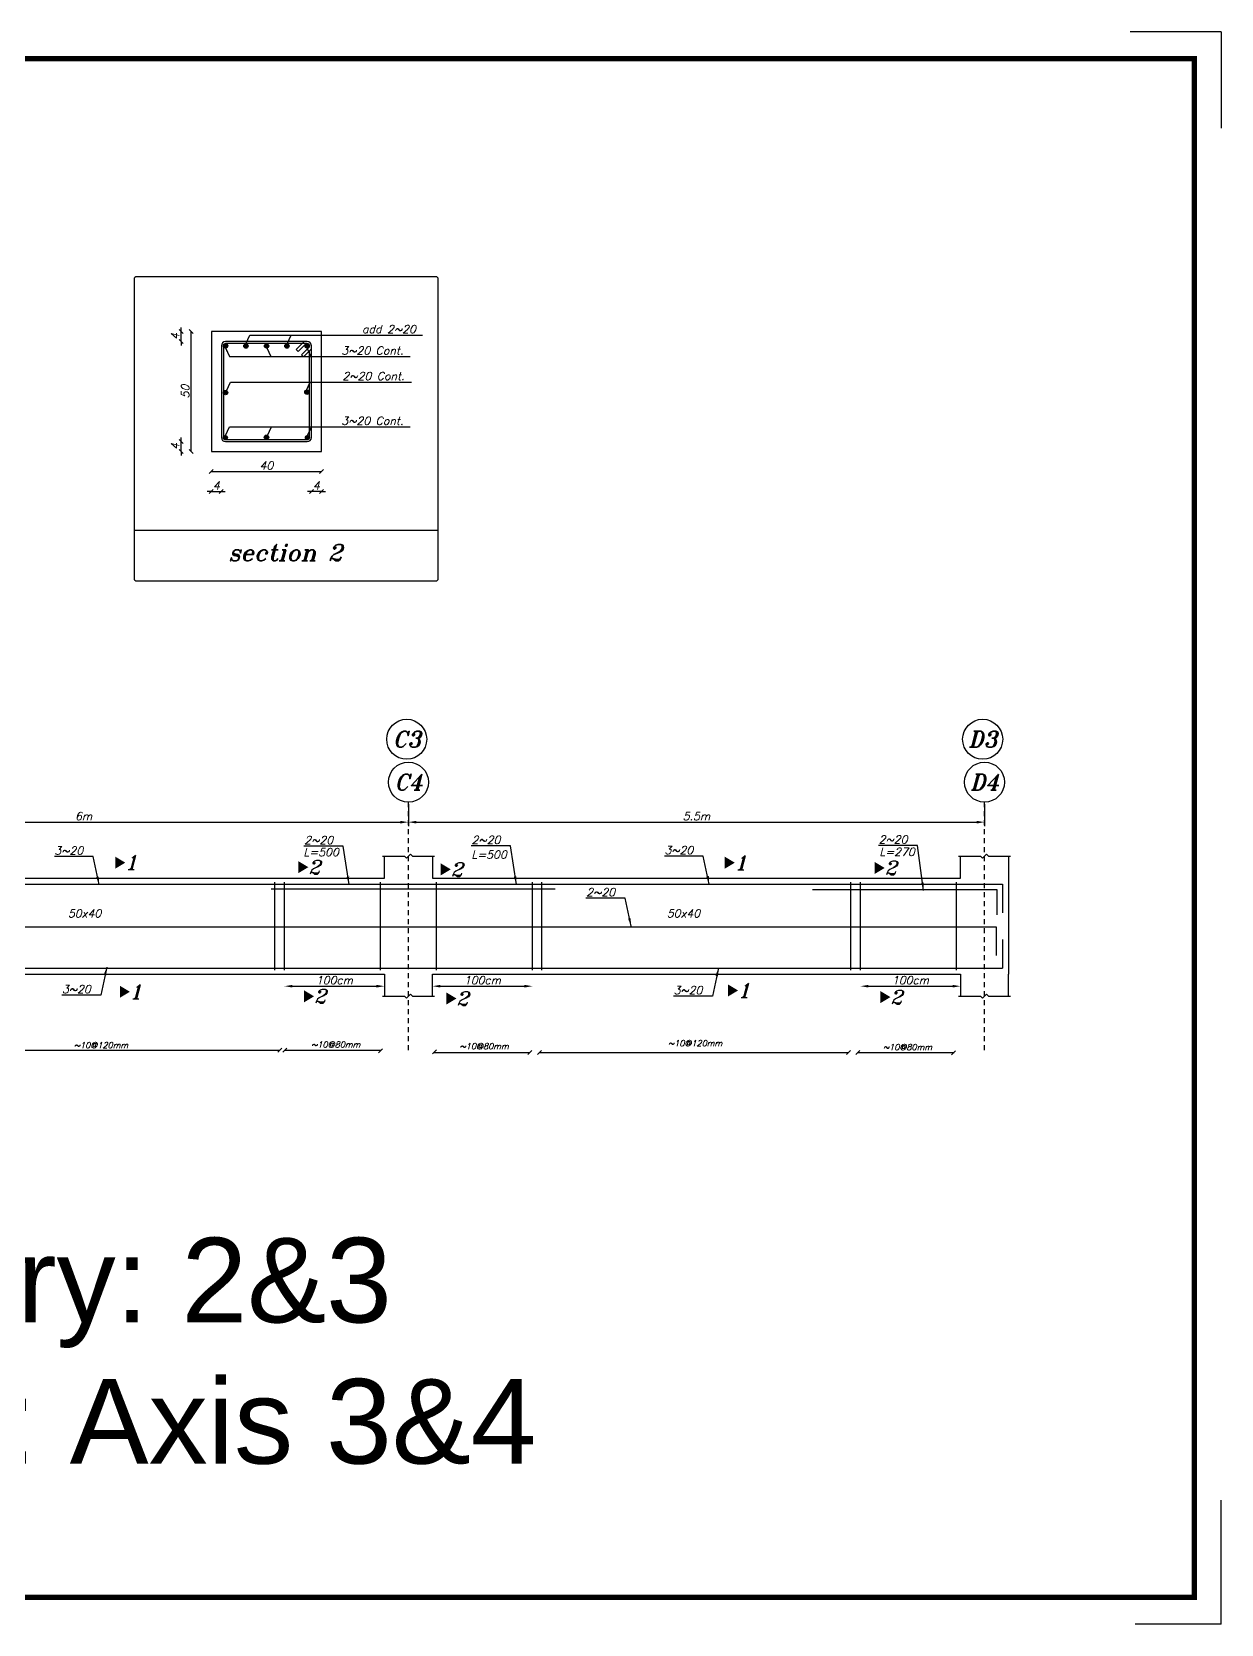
# Model space of a CAD drawing. Header units: inches. Extents: x -1152 to 1352, y 183 to 608.
# Drawn here: x 683.34 to 713.07, y 232.89 to 272.69 of the extents above; entities that cross this region are included whole.
import ezdxf
from ezdxf.enums import TextEntityAlignment as Align

# ---------------------------------------------------------------- set-up
doc = ezdxf.new("R2010")
doc.units = ezdxf.units.IN
doc.header["$MEASUREMENT"] = 0
doc.linetypes.add('HIDDEN2', pattern=[0.1875, 0.125, -0.0625])
doc.layers.add('Layer4', color=252, linetype='Continuous', lineweight=25)
doc.layers.add('SAZE_DRAWINGS', color=7, linetype='Continuous')
doc.styles.add('SAZE_STYLE', font='romancp.shx', dxfattribs={"oblique": 15})
doc.styles.add('SAZE_STYLE1', font='romant.shx', dxfattribs={"oblique": 15})
doc.styles.get("Standard").update_dxf_attribs({"font": 'arial.ttf'})
doc.dimstyles.new('SAZE_DIM_STYLE', dxfattribs={"dimtxt": 0.2, "dimasz": 0.2, "dimexe": 0.1, "dimexo": 0.05, "dimgap": 0.05, "dimtad": 0, "dimzin": 0, "dimdsep": 46, "dimtxsty": 'SAZE_STYLE', "dimcen": 0.09, "dimclrd": 2, "dimclre": 2, "dimclrt": 3, "dimadec": 0, "dimazin": 0, "dimtfac": 1, "dimtdec": 4, "dimtix": 1, "dimtmove": 1, "dimatfit": 3, "dimfxl": 1, "dimtolj": 1, "dimtzin": 0, "dimarcsym": 0})

# ---------------------------------------------------------------- blocks, each defined once
blk = doc.blocks.new('*D191')
at = {"layer": 'DEFPOINTS', "color": 0, "transparency": 16777216}
for p in [(676.511, 253.437), (692.751, 253.437), (692.751, 252.937)]:
    blk.add_point(p, dxfattribs=at)
at = {"layer": 'SAZE_DRAWINGS', "color": 2, "lineweight": -2, "transparency": 16777216}
for p, q in [((676.511, 253.387), (676.511, 252.837)), ((692.751, 253.387), (692.751, 252.837)), ((676.711, 252.937), (692.551, 252.937))]:
    blk.add_line(p, q, dxfattribs=at)
at = {"layer": 'SAZE_DRAWINGS', "color": 2, "transparency": 16777216}
for points in [[(676.711, 252.97), (676.711, 252.903), (676.511, 252.937)], [(692.551, 252.97), (692.551, 252.903), (692.751, 252.937)]]:
    blk.add_solid(points, dxfattribs=at)
at = {"layer": 'SAZE_DRAWINGS', "color": 3, "transparency": 16777216, "insert": (684.631, 253.087), "char_height": 0.2, "attachment_point": 5, "style": 'SAZE_STYLE'}
blk.add_mtext('\\A1;6m', dxfattribs=at)
blk = doc.blocks.new('*D192')
at = {"layer": 'DEFPOINTS', "color": 0, "transparency": 16777216}
for p in [(692.751, 253.437), (707.151, 253.437), (707.151, 252.937)]:
    blk.add_point(p, dxfattribs=at)
at = {"layer": 'SAZE_DRAWINGS', "color": 2, "lineweight": -2, "transparency": 16777216}
for p, q in [((692.751, 253.387), (692.751, 252.837)), ((707.151, 253.387), (707.151, 252.837)), ((692.951, 252.937), (706.951, 252.937))]:
    blk.add_line(p, q, dxfattribs=at)
at = {"layer": 'SAZE_DRAWINGS', "color": 2, "transparency": 16777216}
for points in [[(692.951, 252.97), (692.951, 252.903), (692.751, 252.937)], [(706.951, 252.97), (706.951, 252.903), (707.151, 252.937)]]:
    blk.add_solid(points, dxfattribs=at)
at = {"layer": 'SAZE_DRAWINGS', "color": 3, "transparency": 16777216, "insert": (699.951, 253.087), "char_height": 0.2, "attachment_point": 5, "style": 'SAZE_STYLE'}
blk.add_mtext('\\A1;5.5m', dxfattribs=at)
blk = doc.blocks.new('*D194')
at = {"layer": 'DEFPOINTS', "color": 0, "transparency": 16777216}
for p in [(689.651, 248.837), (692.151, 248.837), (692.151, 248.837)]:
    blk.add_point(p, dxfattribs=at)
at = {"layer": 'SAZE_DRAWINGS', "color": 2, "lineweight": -2, "transparency": 16777216}
blk.add_line((689.851, 248.837), (691.951, 248.837), dxfattribs=at)
at = {"layer": 'SAZE_DRAWINGS', "color": 2, "transparency": 16777216}
for points in [[(689.851, 248.87), (689.851, 248.803), (689.651, 248.837)], [(691.951, 248.87), (691.951, 248.803), (692.151, 248.837)]]:
    blk.add_solid(points, dxfattribs=at)
at = {"layer": 'SAZE_DRAWINGS', "color": 3, "transparency": 16777216, "insert": (690.901, 248.987), "char_height": 0.2, "attachment_point": 5, "style": 'SAZE_STYLE'}
blk.add_mtext('\\A1;100cm', dxfattribs=at)
blk = doc.blocks.new('*D195')
at = {"layer": 'DEFPOINTS', "color": 0, "transparency": 16777216}
for p in [(693.351, 248.837), (695.851, 248.837), (695.851, 248.837)]:
    blk.add_point(p, dxfattribs=at)
at = {"layer": 'SAZE_DRAWINGS', "color": 2, "lineweight": -2, "transparency": 16777216}
blk.add_line((693.551, 248.837), (695.651, 248.837), dxfattribs=at)
at = {"layer": 'SAZE_DRAWINGS', "color": 2, "transparency": 16777216}
for points in [[(693.551, 248.87), (693.551, 248.803), (693.351, 248.837)], [(695.651, 248.87), (695.651, 248.803), (695.851, 248.837)]]:
    blk.add_solid(points, dxfattribs=at)
at = {"layer": 'SAZE_DRAWINGS', "color": 3, "transparency": 16777216, "insert": (694.601, 248.987), "char_height": 0.2, "attachment_point": 5, "style": 'SAZE_STYLE'}
blk.add_mtext('\\A1;100cm', dxfattribs=at)
blk = doc.blocks.new('*D196')
at = {"layer": 'DEFPOINTS', "color": 0, "transparency": 16777216}
for p in [(704.051, 248.837), (706.551, 248.837), (706.551, 248.837)]:
    blk.add_point(p, dxfattribs=at)
at = {"layer": 'SAZE_DRAWINGS', "color": 2, "lineweight": -2, "transparency": 16777216}
blk.add_line((704.251, 248.837), (706.351, 248.837), dxfattribs=at)
at = {"layer": 'SAZE_DRAWINGS', "color": 2, "transparency": 16777216}
for points in [[(704.251, 248.87), (704.251, 248.803), (704.051, 248.837)], [(706.351, 248.87), (706.351, 248.803), (706.551, 248.837)]]:
    blk.add_solid(points, dxfattribs=at)
at = {"layer": 'SAZE_DRAWINGS', "color": 3, "transparency": 16777216, "insert": (705.301, 248.987), "char_height": 0.2, "attachment_point": 5, "style": 'SAZE_STYLE'}
blk.add_mtext('\\A1;100cm', dxfattribs=at)
blk = doc.blocks.new('SAZE-CIR-COL')
at = {"layer": 'SAZE_DRAWINGS'}
h = blk.add_hatch(color=0, dxfattribs=at)
h.dxf.hatch_style = 1
h.paths.add_polyline_path([(0.5, 0, 1), (-0.5, 0, 1)])
at = {"layer": 'SAZE_DRAWINGS', "color": 0}
blk.add_circle((0, 0), 0.5, dxfattribs=at)
blk = doc.blocks.new('_Oblique')
at = {"color": 0, "linetype": 'ByBlock', "lineweight": -2}
blk.add_line((-0.5, -0.5), (0.5, 0.5), dxfattribs=at)
blk = doc.blocks.new('*D199')
at = {"layer": 'DEFPOINTS', "color": 0, "transparency": 16777216}
for p in [(687.824, 261.2), (688.074, 261.2), (688.074, 261.2)]:
    blk.add_point(p, dxfattribs=at)
at = {"layer": 'SAZE_DRAWINGS', "color": 2, "lineweight": -2, "transparency": 16777216}
for p, q in [((687.824, 261.2), (687.724, 261.2)), ((687.824, 261.2), (688.074, 261.2)), ((688.074, 261.2), (688.174, 261.2))]:
    blk.add_line(p, q, dxfattribs=at)
at = {"layer": 'SAZE_DRAWINGS', "color": 2, "lineweight": -2, "transparency": 16777216, "xscale": 0.1, "yscale": 0.1, "zscale": 0.1}
blk.add_blockref('_Oblique', (687.824, 261.2), dxfattribs=at)
at = {"layer": 'SAZE_DRAWINGS', "color": 2, "lineweight": -2, "transparency": 16777216, "xscale": 0.1, "yscale": 0.1, "zscale": 0.1, "rotation": 180}
blk.add_blockref('_Oblique', (688.074, 261.2), dxfattribs=at)
at = {"layer": 'SAZE_DRAWINGS', "color": 3, "transparency": 16777216, "insert": (687.949, 261.35), "char_height": 0.2, "attachment_point": 5, "style": 'SAZE_STYLE'}
blk.add_mtext('\\A1;4', dxfattribs=at)
blk = doc.blocks.new('*D200')
at = {"layer": 'DEFPOINTS', "color": 0, "transparency": 16777216}
for p in [(687.824, 261.7), (690.574, 261.7), (690.574, 261.7)]:
    blk.add_point(p, dxfattribs=at)
at = {"layer": 'SAZE_DRAWINGS', "color": 2, "lineweight": -2, "transparency": 16777216}
blk.add_line((687.824, 261.7), (690.574, 261.7), dxfattribs=at)
at = {"layer": 'SAZE_DRAWINGS', "color": 2, "lineweight": -2, "transparency": 16777216, "xscale": 0.1, "yscale": 0.1, "zscale": 0.1, "rotation": 180}
blk.add_blockref('_Oblique', (687.824, 261.7), dxfattribs=at)
at = {"layer": 'SAZE_DRAWINGS', "color": 2, "lineweight": -2, "transparency": 16777216, "xscale": 0.1, "yscale": 0.1, "zscale": 0.1}
blk.add_blockref('_Oblique', (690.574, 261.7), dxfattribs=at)
at = {"layer": 'SAZE_DRAWINGS', "color": 3, "transparency": 16777216, "insert": (689.199, 261.85), "char_height": 0.2, "attachment_point": 5, "style": 'SAZE_STYLE'}
blk.add_mtext('\\A1;40', dxfattribs=at)
blk = doc.blocks.new('*D201')
at = {"layer": 'DEFPOINTS', "color": 0, "transparency": 16777216}
for p in [(690.324, 261.2), (690.324, 261.2), (690.574, 261.2)]:
    blk.add_point(p, dxfattribs=at)
at = {"layer": 'SAZE_DRAWINGS', "color": 2, "lineweight": -2, "transparency": 16777216}
for p, q in [((690.324, 261.2), (690.224, 261.2)), ((690.574, 261.2), (690.324, 261.2)), ((690.574, 261.2), (690.674, 261.2))]:
    blk.add_line(p, q, dxfattribs=at)
at = {"layer": 'SAZE_DRAWINGS', "color": 2, "lineweight": -2, "transparency": 16777216, "xscale": 0.1, "yscale": 0.1, "zscale": 0.1}
blk.add_blockref('_Oblique', (690.324, 261.2), dxfattribs=at)
at = {"layer": 'SAZE_DRAWINGS', "color": 2, "lineweight": -2, "transparency": 16777216, "xscale": 0.1, "yscale": 0.1, "zscale": 0.1, "rotation": 180}
blk.add_blockref('_Oblique', (690.574, 261.2), dxfattribs=at)
at = {"layer": 'SAZE_DRAWINGS', "color": 3, "transparency": 16777216, "insert": (690.449, 261.35), "char_height": 0.2, "attachment_point": 5, "style": 'SAZE_STYLE'}
blk.add_mtext('\\A1;4', dxfattribs=at)
blk = doc.blocks.new('*D202')
at = {"layer": 'DEFPOINTS', "color": 0, "transparency": 16777216}
for p in [(687.074, 262.45), (687.074, 262.45), (687.074, 262.2)]:
    blk.add_point(p, dxfattribs=at)
at = {"layer": 'SAZE_DRAWINGS', "color": 2, "lineweight": -2, "transparency": 16777216}
for p, q in [((687.074, 262.45), (687.074, 262.55)), ((687.074, 262.2), (687.074, 262.45)), ((687.074, 262.2), (687.074, 262.1))]:
    blk.add_line(p, q, dxfattribs=at)
at = {"layer": 'SAZE_DRAWINGS', "color": 2, "lineweight": -2, "transparency": 16777216, "xscale": 0.1, "yscale": 0.1, "zscale": 0.1}
for p, rotation in [((687.074, 262.45), 270), ((687.074, 262.2), 90)]:
    blk.add_blockref('_Oblique', p, dxfattribs=dict(at, rotation=rotation))
at = {"layer": 'SAZE_DRAWINGS', "color": 3, "transparency": 16777216, "insert": (686.924, 262.325), "char_height": 0.2, "attachment_point": 5, "rotation": 90, "style": 'SAZE_STYLE'}
blk.add_mtext('\\A1;4', dxfattribs=at)
blk = doc.blocks.new('*D203')
at = {"layer": 'DEFPOINTS', "color": 0, "transparency": 16777216}
for p in [(687.324, 265.2), (687.324, 265.2), (687.324, 262.2)]:
    blk.add_point(p, dxfattribs=at)
at = {"layer": 'SAZE_DRAWINGS', "color": 2, "lineweight": -2, "transparency": 16777216}
blk.add_line((687.324, 262.2), (687.324, 265.2), dxfattribs=at)
at = {"layer": 'SAZE_DRAWINGS', "color": 2, "lineweight": -2, "transparency": 16777216, "xscale": 0.1, "yscale": 0.1, "zscale": 0.1}
for p, rotation in [((687.324, 265.2), 90), ((687.324, 262.2), 270)]:
    blk.add_blockref('_Oblique', p, dxfattribs=dict(at, rotation=rotation))
at = {"layer": 'SAZE_DRAWINGS', "color": 3, "transparency": 16777216, "insert": (687.174, 263.7), "char_height": 0.2, "attachment_point": 5, "rotation": 90, "style": 'SAZE_STYLE'}
blk.add_mtext('\\A1;50', dxfattribs=at)
blk = doc.blocks.new('*D204')
at = {"layer": 'DEFPOINTS', "color": 0, "transparency": 16777216}
for p in [(687.074, 265.2), (687.074, 265.2), (687.074, 264.95)]:
    blk.add_point(p, dxfattribs=at)
at = {"layer": 'SAZE_DRAWINGS', "color": 2, "lineweight": -2, "transparency": 16777216}
for p, q in [((687.074, 265.2), (687.074, 265.3)), ((687.074, 264.95), (687.074, 265.2)), ((687.074, 264.95), (687.074, 264.85))]:
    blk.add_line(p, q, dxfattribs=at)
at = {"layer": 'SAZE_DRAWINGS', "color": 2, "lineweight": -2, "transparency": 16777216, "xscale": 0.1, "yscale": 0.1, "zscale": 0.1}
for p, rotation in [((687.074, 265.2), 270), ((687.074, 264.95), 90)]:
    blk.add_blockref('_Oblique', p, dxfattribs=dict(at, rotation=rotation))
at = {"layer": 'SAZE_DRAWINGS', "color": 3, "transparency": 16777216, "insert": (686.924, 265.075), "char_height": 0.2, "attachment_point": 5, "rotation": 90, "style": 'SAZE_STYLE'}
blk.add_mtext('\\A1;4', dxfattribs=at)

msp = doc.modelspace()

# ---------------------------------------------------------------- linework, layer by layer
at = {"color": 6}
for p, q in [((707.60319, 251.38666), (707.60319, 250.66863)), ((707.44098, 250.32404), (707.44098, 249.60601)), ((707.60319, 250.00469), (707.60319, 249.28666))]:
    msp.add_line(p, q, dxfattribs=at)
at = {"layer": 'Layer4'}
for p, q in [((713.0664, 272.69218), (710.79082, 272.69218)), ((713.0664, 272.69218), (713.0664, 270.28164)), ((713.0664, 232.88968), (713.0664, 235.99083)), ((713.0664, 232.88968), (713.0664, 234.22983)), ((713.0664, 232.88968), (710.91561, 232.88968))]:
    msp.add_line(p, q, dxfattribs=at)
at = {"layer": 'Layer4', "const_width": 0.13402}
msp.add_lwpolyline([(657.45011, 272.0221), (712.39633, 272.0221), (712.39633, 233.55975), (657.45011, 233.55975)], close=True, dxfattribs=at)
at = {"layer": 'SAZE_DRAWINGS', "color": 8}
msp.add_line((685.89408, 260.23511), (693.49632, 260.23511), dxfattribs=at)
msp.add_lwpolyline([(685.95744, 258.96762), (693.43296, 258.96762, 0.41421356), (693.49632, 259.03097), (693.49632, 266.5065, 0.41421356), (693.43296, 266.56985), (685.95744, 266.56985, 0.41421356), (685.89408, 266.5065), (685.89408, 259.03097, 0.41421356)], format="xyb", close=True, dxfattribs=at)
at = {"layer": 'SAZE_DRAWINGS', "color": 3}
msp.add_lwpolyline([(687.8242, 262.1999), (690.5742, 262.1999), (690.5742, 265.1999), (687.8242, 265.1999)], close=True, dxfattribs=at)
at = {"layer": 'SAZE_DRAWINGS', "color": 4}
msp.add_lwpolyline([(688.1792, 262.4499), (690.2192, 262.4499, 0.41421356), (690.3242, 262.5549), (690.3242, 264.8449, 0.41421356), (690.2192, 264.9499), (688.1792, 264.9499, 0.41421356), (688.0742, 264.8449), (688.0742, 262.5549, 0.41421356)], format="xyb", close=True, dxfattribs=at)
for points, format in [([(690.2742, 264.8199), (690.2742, 264.8449, 0.41421356), (690.2192, 264.8999), (688.1792, 264.8999, 0.41421356), (688.1242, 264.8449), (688.1242, 262.5549, 0.41421356), (688.1792, 262.4999), (690.2192, 262.4999, 0.41421356), (690.2742, 262.5549), (690.2742, 264.7199)], "xyb"), ([(685.42291, 251.92453, 0.3, 0, 0), (685.67291, 251.92453, 0, 0, 0)], "xyseb"), ([(689.99903, 251.81147, 0.3, 0, 0), (690.24903, 251.81147, 0, 0, 0)], "xyseb"), ([(700.65815, 251.92413, 0.3, 0, 0), (700.90815, 251.92413, 0, 0, 0)], "xyseb"), ([(693.55906, 251.75732, 0.3, 0, 0), (693.80906, 251.75732, 0, 0, 0)], "xyseb"), ([(704.40585, 251.7921, 0.3, 0, 0), (704.65585, 251.7921, 0, 0, 0)], "xyseb"), ([(685.53766, 248.69717, 0.3, 0, 0), (685.78766, 248.69717, 0, 0, 0)], "xyseb"), ([(700.74012, 248.72954, 0.3, 0, 0), (700.99012, 248.72954, 0, 0, 0)], "xyseb"), ([(690.14195, 248.58335, 0.3, 0, 0), (690.39195, 248.58335, 0, 0, 0)], "xyseb"), ([(693.70198, 248.5292, 0.3, 0, 0), (693.95198, 248.5292, 0, 0, 0)], "xyseb"), ([(704.54877, 248.56398, 0.3, 0, 0), (704.79877, 248.56398, 0, 0, 0)], "xyseb")]:
    msp.add_lwpolyline(points, format=format, dxfattribs=at)
for points in [[(690.1942, 264.8999), (689.9942, 264.6999), (689.9442, 264.7499), (690.1442, 264.9499)], [(690.2742, 264.8199), (690.0742, 264.6199), (690.1242, 264.5699), (690.3242, 264.7699)]]:
    msp.add_lwpolyline(points, dxfattribs=at)
at = {"layer": 'SAZE_DRAWINGS', "color": 2, "linetype": 'HIDDEN2'}
for points in [[(692.75094, 247.23666), (692.75094, 253.43666)], [(707.15094, 247.23666), (707.15094, 253.43666)]]:
    msp.add_lwpolyline(points, dxfattribs=at)
at = {"layer": 'SAZE_DRAWINGS', "color": 3, "linetype": 'Continuous'}
for points in [[(677.11094, 252.08666), (677.11094, 251.53666), (692.15094, 251.53666), (692.15094, 252.08666)], [(693.35094, 252.08666), (693.35094, 251.53666), (706.55094, 251.53666), (706.55094, 252.08666)], [(707.75094, 252.08666), (707.75094, 249.13666)], [(677.11094, 248.58666), (677.11094, 249.13666), (692.15094, 249.13666), (692.15094, 248.58666)], [(693.35094, 248.58666), (693.35094, 249.13666), (706.55094, 249.13666), (706.55094, 248.58666)], [(707.75094, 248.58666), (707.75094, 249.13666)]]:
    msp.add_lwpolyline(points, dxfattribs=at)
at = {"layer": 'SAZE_DRAWINGS', "color": 8}
for points in [[(692.10094, 252.08666), (692.65094, 252.08666), (692.70094, 252.03666), (692.80094, 252.13666), (692.85094, 252.08666), (693.40094, 252.08666)], [(706.50094, 252.08666), (707.05094, 252.08666), (707.10094, 252.03666), (707.20094, 252.13666), (707.25094, 252.08666), (707.80094, 252.08666)], [(692.10094, 248.58666), (692.65094, 248.58666), (692.70094, 248.53666), (692.80094, 248.63666), (692.85094, 248.58666), (693.40094, 248.58666)], [(706.50094, 248.58666), (707.05094, 248.58666), (707.10094, 248.53666), (707.20094, 248.63666), (707.25094, 248.58666), (707.80094, 248.58666)]]:
    msp.add_lwpolyline(points, dxfattribs=at)
at = {"layer": 'SAZE_DRAWINGS', "color": 6, "linetype": 'Continuous'}
for points in [[(661.79175, 251.38666), (707.60319, 251.38666)], [(689.31757, 251.26804), (696.41757, 251.26804)], [(702.85128, 251.24986), (707.45629, 251.24986), (707.45629, 250.62008)], [(661.90845, 250.32404), (707.44098, 250.32404)], [(661.79175, 249.28666), (707.60319, 249.28666)]]:
    msp.add_lwpolyline(points, dxfattribs=at)
at = {"layer": 'SAZE_DRAWINGS', "color": 4, "linetype": 'Continuous'}
for points in [[(689.41294, 249.23666), (689.41294, 251.43666)], [(689.65094, 249.23666), (689.65094, 251.43666)], [(692.05094, 249.23666), (692.05094, 251.43666)], [(693.45094, 249.23666), (693.45094, 251.43666)], [(695.85094, 249.23666), (695.85094, 251.43666)], [(696.08894, 249.23666), (696.08894, 251.43666)], [(703.81294, 249.23666), (703.81294, 251.43666)], [(704.05094, 249.23666), (704.05094, 251.43666)], [(706.45094, 249.23666), (706.45094, 251.43666)]]:
    msp.add_lwpolyline(points, dxfattribs=at)
at = {"layer": 'SAZE_DRAWINGS', "color": 1}
for points in [[(679.75132, 247.23666), (689.53702, 247.23666)], [(689.48702, 247.18666), (689.58702, 247.28666)], [(689.61188, 247.18666), (689.71188, 247.28666)], [(689.66188, 247.23666), (692.06188, 247.23666)], [(692.00094, 247.17262), (692.10094, 247.27262)], [(693.35094, 247.14781), (693.45094, 247.24781)], [(693.3885, 247.18208), (695.7885, 247.18208)], [(695.7385, 247.13208), (695.8385, 247.23208)], [(695.9765, 247.13208), (696.0765, 247.23208)], [(696.0265, 247.18208), (703.7505, 247.18208)], [(703.7005, 247.13208), (703.8005, 247.23208)], [(703.9385, 247.13208), (704.0385, 247.23208)], [(703.9885, 247.18208), (706.3885, 247.18208)], [(706.32757, 247.11803), (706.42757, 247.21803)]]:
    msp.add_lwpolyline(points, dxfattribs=at)
at = {"layer": 'SAZE_DRAWINGS', "color": 2}
for centre in [(692.7082, 255.00917), (707.10498, 255.00917), (692.75094, 253.93666), (707.15094, 253.93666)]:
    msp.add_ellipse(centre, major_axis=(0.5, 0), ratio=1, dxfattribs=at)

# ---------------------------------------------------------------- block references
at = {"layer": 'SAZE_DRAWINGS', "color": 6}
for p, xscale, yscale, zscale in [((688.1792, 264.8449), 0.11, 0.11, 0.11), ((688.68797, 264.83823), 0.11, 0.11, 0.11), ((689.20544, 264.84036), 0.11, 0.11, 0.11), ((689.71443, 264.83823), 0.11, 0.11, 0.11), ((690.2192, 264.8449), 0.11, 0.11, 0.11), ((688.18004, 263.67472), 0.11, 0.11, 0.11), ((690.21271, 263.68435), 0.11, 0.11, 0.11), ((688.1742, 262.5499), 0.1, 0.1, 0.1), ((689.20261, 262.55594), 0.11, 0.11, 0.11), ((690.2242, 262.5499), 0.1, 0.1, 0.1)]:
    msp.add_blockref('SAZE-CIR-COL', p, dxfattribs=dict(at, xscale=xscale, yscale=yscale, zscale=zscale))

# ---------------------------------------------------------------- texts
at = {"color": 6, "insert": (656.90864, 242.54864), "char_height": 2.116983, "attachment_point": 1}
msp.add_mtext_dynamic_manual_height_columns('\\pxqc;Story: 2&3\\PBeam: Axis 3&4', width=57.0507531, gutter_width=36.72032, heights=[0], dxfattribs=at)
at = {"layer": 'SAZE_DRAWINGS', "color": 2, "style": 'SAZE_STYLE1', "oblique": 15}
for s, height, p in [('section 2', 0.411787, (689.67337, 259.67309)), ('50x40', 0.2, (684.65494, 250.65771)), ('50x40', 0.2, (699.62612, 250.65776))]:
    msp.add_text(s, height=height, dxfattribs=at).set_placement(p, align=Align.MIDDLE_CENTER)
at = {"layer": 'SAZE_DRAWINGS', "color": 3, "style": 'SAZE_STYLE1', "oblique": 15}
for s, p in [('C3', (692.7082, 255.00917)), ('D3', (707.10498, 255.00917)), ('C4', (692.75094, 253.93666)), ('D4', (707.15094, 253.93666))]:
    msp.add_text(s, height=0.4, dxfattribs=at).set_placement(p, align=Align.MIDDLE_CENTER)
at = {"layer": 'SAZE_DRAWINGS', "color": 2, "style": 'SAZE_STYLE1', "oblique": 15}
for s, p in [('1', (685.67291, 251.92453)), ('2', (690.24903, 251.81147)), ('1', (700.90815, 251.92413)), ('2', (704.65585, 251.7921)), ('2', (693.80906, 251.75732)), ('1', (685.78766, 248.69717)), ('1', (700.99012, 248.72954)), ('2', (690.39195, 248.58335)), ('2', (693.95198, 248.5292)), ('2', (704.79877, 248.56398))]:
    msp.add_text(s, height=0.35, dxfattribs=at).set_placement(p, align=Align.MIDDLE_LEFT)
at = {"layer": 'SAZE_DRAWINGS', "color": 3, "style": 'SAZE_STYLE', "oblique": 15}
for s, p in [('~10@120mm', (685.06643, 247.28666)), ('~10@80mm', (690.93477, 247.30185)), ('~10@80mm', (694.64408, 247.26031)), ('~10@120mm', (699.91773, 247.33607)), ('~10@80mm', (705.2268, 247.23932))]:
    msp.add_text(s, height=0.15, dxfattribs=at).set_placement(p, align=Align.CENTER)
at = {"layer": 'SAZE_DRAWINGS', "color": 3, "char_height": 0.2, "style": 'SAZE_STYLE'}
for s, insert, attachment_point in [('\\A1;add 2~20', (691.59026, 265.15995), 7), ('\\A1;3~20 Cont.', (691.0742, 264.6249), 7), ('\\A1;2~20 Cont.', (691.10295, 263.98862), 7), ('\\A1;3~20 Cont.', (691.0742, 262.8699), 7), ('\\A1;2~20', (690.86795, 252.3885), 9), ('\\A1;2~20', (695.04933, 252.39342), 9), ('\\A1;2~20', (705.2267, 252.40524), 9), ('\\A1;3~20', (684.61926, 252.12645), 9), ('\\A1;3~20', (699.87031, 252.13667), 9), ('\\A1;2~20', (697.91636, 251.08443), 9), ('\\A1;3~20', (684.80942, 248.66273), 9), ('\\A1;3~20', (700.09829, 248.63667), 9)]:
    msp.add_mtext(s, dxfattribs=dict(at, insert=insert, attachment_point=attachment_point))
at = {"layer": 'SAZE_DRAWINGS', "color": 2, "char_height": 0.2, "attachment_point": 3, "style": 'SAZE_STYLE'}
for s, insert in [('L=500', (691.01001, 252.28714)), ('L=500', (695.20871, 252.22544)), ('L=270', (705.40715, 252.29276))]:
    msp.add_mtext(s, dxfattribs=dict(at, insert=insert))

# ---------------------------------------------------------------- dimensions: what is measured, and where the dimension line sits
at = {"layer": 'SAZE_DRAWINGS', "color": 2}
for base, p1, p2, text, override, picture, middle in [((687.0742, 265.1999), (687.0742, 264.9499), (687.0742, 265.1999), '4', {"dimtxt": 0.2, "dimasz": 0.1, "dimgap": 0.05, "dimtad": 1, "dimdec": 1, "dimlfac": 20, "dimrnd": 5, "dimzin": 8, "dimblk": 'Oblique', "dimse1": 1, "dimse2": 1, "dimclrd": 2, "dimclre": 2, "dimclrt": 3}, '*D204', (686.9242, 265.0749)), ((687.3242, 265.1999), (687.3242, 262.1999), (687.3242, 265.1999), '50', {"dimtxt": 0.2, "dimasz": 0.1, "dimgap": 0.05, "dimtad": 1, "dimdec": 1, "dimlfac": 20, "dimrnd": 0.5, "dimzin": 8, "dimblk": 'Oblique', "dimse1": 1, "dimse2": 1, "dimclrd": 2, "dimclre": 2, "dimclrt": 3}, '*D203', (687.1742, 263.6999)), ((687.0742, 262.4499), (687.0742, 262.1999), (687.0742, 262.4499), '4', {"dimtxt": 0.2, "dimasz": 0.1, "dimgap": 0.05, "dimtad": 1, "dimdec": 1, "dimlfac": 20, "dimrnd": 5, "dimzin": 8, "dimblk": 'Oblique', "dimse1": 1, "dimse2": 1, "dimclrd": 2, "dimclre": 2, "dimclrt": 3}, '*D202', (686.9242, 262.3249))]:
    dim = msp.add_linear_dim(base=base, p1=p1, p2=p2, angle=90, text=text, dimstyle='SAZE_DIM_STYLE', override=override, dxfattribs=at)
    dim.commit()
    dim.dimension.update_dxf_attribs({"geometry": picture, "text_midpoint": middle})
for base, p1, p2, text, override, picture, middle in [((690.5742, 261.6999), (687.8242, 261.6999), (690.5742, 261.6999), '40', {"dimtxt": 0.2, "dimasz": 0.1, "dimgap": 0.05, "dimtad": 1, "dimdec": 1, "dimlfac": 20, "dimrnd": 0.5, "dimzin": 8, "dimblk": 'Oblique', "dimse1": 1, "dimse2": 1, "dimclrd": 2, "dimclre": 2, "dimclrt": 3}, '*D200', (689.1992, 261.8499)), ((688.0742, 261.1999), (687.8242, 261.1999), (688.0742, 261.1999), '4', {"dimtxt": 0.2, "dimasz": 0.1, "dimgap": 0.05, "dimtad": 1, "dimdec": 1, "dimlfac": 20, "dimrnd": 5, "dimzin": 8, "dimblk": 'Oblique', "dimse1": 1, "dimse2": 1, "dimclrd": 2, "dimclre": 2, "dimclrt": 3}, '*D199', (687.9492, 261.3499)), ((690.3242, 261.1999), (690.5742, 261.1999), (690.3242, 261.1999), '4', {"dimtxt": 0.2, "dimasz": 0.1, "dimgap": 0.05, "dimtad": 1, "dimdec": 1, "dimlfac": 20, "dimrnd": 5, "dimzin": 8, "dimblk": 'Oblique', "dimse1": 1, "dimse2": 1, "dimclrd": 2, "dimclre": 2, "dimclrt": 3}, '*D201', (690.4492, 261.3499)), ((692.75094, 252.93666), (676.51094, 253.43666), (692.75094, 253.43666), '6m', {"dimtxt": 0.2, "dimasz": 0.2, "dimgap": 0.05, "dimtad": 1, "dimdec": 1, "dimlfac": 50, "dimrnd": 1, "dimzin": 8, "dimclrd": 2, "dimclre": 2, "dimclrt": 3}, '*D191', (684.63094, 253.08666)), ((707.15094, 252.93666), (692.75094, 253.43666), (707.15094, 253.43666), '5.5m', {"dimtxt": 0.2, "dimasz": 0.2, "dimgap": 0.05, "dimtad": 1, "dimdec": 1, "dimlfac": 50, "dimrnd": 1, "dimzin": 8, "dimclrd": 2, "dimclre": 2, "dimclrt": 3}, '*D192', (699.95094, 253.08666)), ((692.15094, 248.83666), (689.65094, 248.83666), (692.15094, 248.83666), '100cm', {"dimtxt": 0.2, "dimasz": 0.2, "dimgap": 0.05, "dimtad": 1, "dimdec": 1, "dimlfac": 50, "dimrnd": 1, "dimzin": 8, "dimse1": 1, "dimse2": 1, "dimclrd": 2, "dimclre": 2, "dimclrt": 3}, '*D194', (690.90094, 248.98666)), ((695.85094, 248.83666), (693.35094, 248.83666), (695.85094, 248.83666), '100cm', {"dimtxt": 0.2, "dimasz": 0.2, "dimgap": 0.05, "dimtad": 1, "dimdec": 1, "dimlfac": 50, "dimrnd": 1, "dimzin": 8, "dimse1": 1, "dimse2": 1, "dimclrd": 2, "dimclre": 2, "dimclrt": 3}, '*D195', (694.60094, 248.98666)), ((706.55094, 248.83666), (704.05094, 248.83666), (706.55094, 248.83666), '100cm', {"dimtxt": 0.2, "dimasz": 0.2, "dimgap": 0.05, "dimtad": 1, "dimdec": 1, "dimlfac": 50, "dimrnd": 1, "dimzin": 8, "dimse1": 1, "dimse2": 1, "dimclrd": 2, "dimclre": 2, "dimclrt": 3}, '*D196', (705.30094, 248.98666))]:
    dim = msp.add_linear_dim(base=base, p1=p1, p2=p2, text=text, dimstyle='SAZE_DIM_STYLE', override=override, dxfattribs=at)
    dim.commit()
    dim.dimension.update_dxf_attribs({"geometry": picture, "text_midpoint": middle})

# ---------------------------------------------------------------- leaders
at = {"layer": 'SAZE_DRAWINGS', "annotation_type": 0, "has_hookline": 1, "hookline_direction": 0}
for points, text_width in [([(688.69026, 264.88995), (688.79026, 265.10995), (691.54026, 265.10995)], 1.51192), ([(688.1742, 264.7949), (688.2742, 264.5749), (691.0242, 264.5749)], 1.71615), ([(688.20295, 263.71862), (688.30295, 263.93862), (691.05295, 263.93862)], 1.72636), ([(688.1742, 262.5999), (688.2742, 262.8199), (691.0242, 262.8199)], 1.71615)]:
    msp.add_leader(points, dimstyle='SAZE_DIM_STYLE', override={"dimasz": 0.1, "dimgap": 0.05, "dimtad": 1, "dimdec": 3, "dimse1": 1, "dimse2": 1, "dimclrd": 2}, dxfattribs=dict(at, text_width=text_width))
at = {"layer": 'SAZE_DRAWINGS'}
for points in [[(689.71595, 264.88995), (689.81595, 265.10995)], [(689.21352, 264.79298), (689.31352, 264.57298)], [(690.2142, 264.7949), (690.3142, 264.5749)], [(690.19616, 263.71862), (690.29616, 263.93862)], [(689.23021, 262.5999), (689.33021, 262.8199)], [(690.2242, 262.5999), (690.3242, 262.8199)]]:
    msp.add_leader(points, dimstyle='SAZE_DIM_STYLE', override={"dimasz": 0.1, "dimgap": 0.05, "dimtad": 1, "dimdec": 3, "dimse1": 1, "dimse2": 1, "dimclrd": 2}, dxfattribs=at)
at = {"layer": 'SAZE_DRAWINGS', "color": 2, "annotation_type": 0, "has_hookline": 1, "hookline_direction": 1}
for points, text_width in [([(705.6267, 251.22734), (705.4767, 252.35524), (705.2767, 252.35524)], 0.7291), ([(685.01926, 251.37645), (684.86926, 252.07645), (684.66926, 252.07645)], 0.71889), ([(691.26795, 251.37627), (691.11795, 252.3385), (690.91795, 252.3385)], 0.7291), ([(695.44933, 251.38118), (695.29933, 252.34342), (695.09933, 252.34342)], 0.7291), ([(700.27031, 251.38667), (700.12031, 252.08667), (699.92031, 252.08667)], 0.71889), ([(698.31636, 250.33443), (698.16636, 251.03443), (697.96636, 251.03443)], 0.7291), ([(685.20942, 249.31273), (685.05942, 248.61273), (684.85942, 248.61273)], 0.71889), ([(700.49829, 249.28667), (700.34829, 248.58667), (700.14829, 248.58667)], 0.71889)]:
    msp.add_leader(points, dimstyle='SAZE_DIM_STYLE', override={"dimasz": 0.2, "dimgap": 0.05, "dimtad": 1, "dimclrd": 2}, dxfattribs=dict(at, text_width=text_width))

doc.saveas('drawing.dxf')
